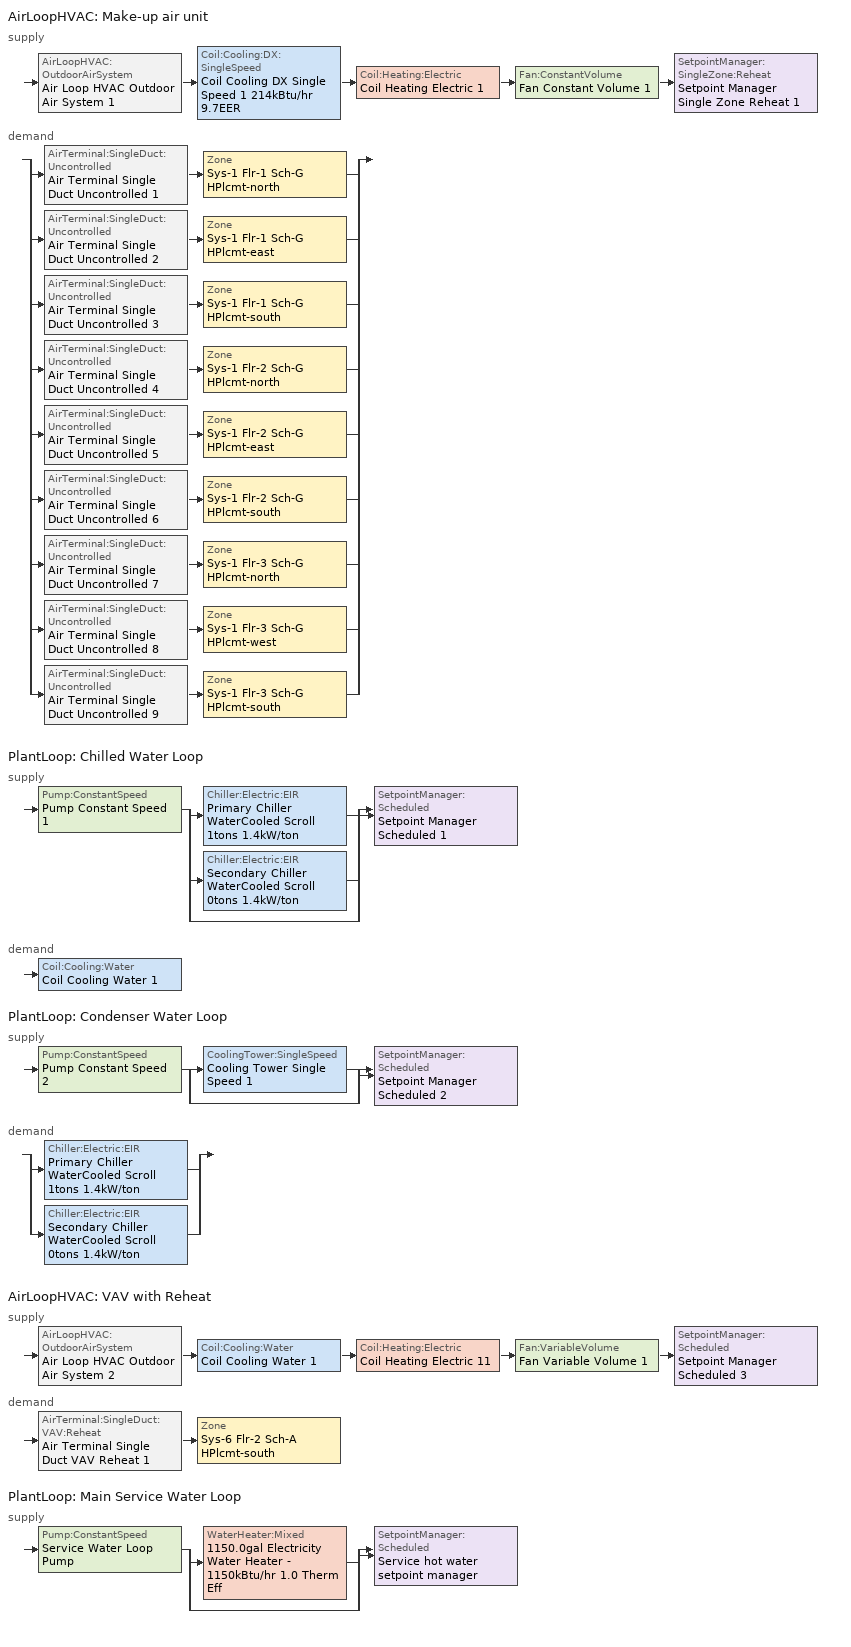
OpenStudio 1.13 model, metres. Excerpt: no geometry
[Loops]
AirLoopHVAC 'Make-up air unit'
 supply: AirLoopHVAC:OutdoorAirSystem 'Air Loop HVAC Outdoor Air System 1' > Coil:Cooling:DX:SingleSpeed 'Coil Cooling DX Single Speed 1 214kBtu/hr 9.7EER' > Coil:Heating:Electric 'Coil Heating Electric 1' > Fan:ConstantVolume 'Fan Constant Volume 1' > SetpointManager:SingleZone:Reheat 'Setpoint Manager Single Zone Reheat 1'
 demand: split
  | AirTerminal:SingleDuct:Uncontrolled 'Air Terminal Single Duct Uncontrolled 1' > Zone 'Sys-1 Flr-1 Sch-G HPlcmt-north'
  | AirTerminal:SingleDuct:Uncontrolled 'Air Terminal Single Duct Uncontrolled 2' > Zone 'Sys-1 Flr-1 Sch-G HPlcmt-east'
  | AirTerminal:SingleDuct:Uncontrolled 'Air Terminal Single Duct Uncontrolled 3' > Zone 'Sys-1 Flr-1 Sch-G HPlcmt-south'
  | AirTerminal:SingleDuct:Uncontrolled 'Air Terminal Single Duct Uncontrolled 4' > Zone 'Sys-1 Flr-2 Sch-G HPlcmt-north'
  | AirTerminal:SingleDuct:Uncontrolled 'Air Terminal Single Duct Uncontrolled 5' > Zone 'Sys-1 Flr-2 Sch-G HPlcmt-east'
  | AirTerminal:SingleDuct:Uncontrolled 'Air Terminal Single Duct Uncontrolled 6' > Zone 'Sys-1 Flr-2 Sch-G HPlcmt-south'
  | AirTerminal:SingleDuct:Uncontrolled 'Air Terminal Single Duct Uncontrolled 7' > Zone 'Sys-1 Flr-3 Sch-G HPlcmt-north'
  | AirTerminal:SingleDuct:Uncontrolled 'Air Terminal Single Duct Uncontrolled 8' > Zone 'Sys-1 Flr-3 Sch-G HPlcmt-west'
  | AirTerminal:SingleDuct:Uncontrolled 'Air Terminal Single Duct Uncontrolled 9' > Zone 'Sys-1 Flr-3 Sch-G HPlcmt-south'
PlantLoop 'Chilled Water Loop'
 supply: Pump:ConstantSpeed 'Pump Constant Speed 1' > split
  | Chiller:Electric:EIR 'Primary Chiller WaterCooled Scroll 1tons 1.4kW/ton'
  | Chiller:Electric:EIR 'Secondary Chiller WaterCooled Scroll 0tons 1.4kW/ton'
  | bypass
  join > SetpointManager:Scheduled 'Setpoint Manager Scheduled 1'
 demand: Coil:Cooling:Water 'Coil Cooling Water 1'
PlantLoop 'Condenser Water Loop'
 supply: Pump:ConstantSpeed 'Pump Constant Speed 2' > split
  | CoolingTower:SingleSpeed 'Cooling Tower Single Speed 1'
  | bypass
  join > SetpointManager:Scheduled 'Setpoint Manager Scheduled 2'
 demand: split
  | Chiller:Electric:EIR 'Primary Chiller WaterCooled Scroll 1tons 1.4kW/ton'
  | Chiller:Electric:EIR 'Secondary Chiller WaterCooled Scroll 0tons 1.4kW/ton'
AirLoopHVAC 'VAV with Reheat'
 supply: AirLoopHVAC:OutdoorAirSystem 'Air Loop HVAC Outdoor Air System 2' > Coil:Cooling:Water 'Coil Cooling Water 1' > Coil:Heating:Electric 'Coil Heating Electric 11' > Fan:VariableVolume 'Fan Variable Volume 1' > SetpointManager:Scheduled 'Setpoint Manager Scheduled 3'
 demand: AirTerminal:SingleDuct:VAV:Reheat 'Air Terminal Single Duct VAV Reheat 1' > Zone 'Sys-6 Flr-2 Sch-A HPlcmt-south'
PlantLoop 'Main Service Water Loop'
 supply: Pump:ConstantSpeed 'Service Water Loop Pump' > split
  | WaterHeater:Mixed '1150.0gal Electricity Water Heater - 1150kBtu/hr 1.0 Therm Eff'
  | bypass
  join > SetpointManager:Scheduled 'Service hot water setpoint manager'
[Sizing:Zone] Zone Cooling Design Supply Air Temperature Input Method=SupplyAirTemperature; Zone Cooling Design Supply Air Temperature {C}=13; Zone Cooling Design Supply Air Temperature Difference {deltaC}=11.11; Zone Heating Design Supply Air Temperature Input Method=SupplyAirTemperature; Zone Heating Design Supply Air Temperature {C}=43; Zone Heating Design Supply Air Temperature Difference {deltaC}=11.11; Zone Cooling Design Supply Air Humidity Ratio {kg-H2O/kg-air}=0.0085; Zone Heating Design Supply Air Humidity Ratio {kg-H2O/kg-air}=0.008; Zone Heating Sizing Factor=1.3; Zone Cooling Sizing Factor=1.1; Cooling Design Air Flow Method=DesignDay; Heating Design Air Flow Method=DesignDay; Account for Dedicated Outdoor Air System=No; Dedicated Outdoor Air System Control Strategy=NeutralSupplyAir; Dedicated Outdoor Air Low Setpoint Temperature for Design {C}=autosize; Dedicated Outdoor Air High Setpoint Temperature for Design {C}=autosize
Sys-1 Flr-1 Sch-G HPlcmt-north; Sys-1 Flr-1 Sch-G HPlcmt-east; Sys-1 Flr-1 Sch-G HPlcmt-south; Sys-1 Flr-2 Sch-G HPlcmt-north; Sys-1 Flr-2 Sch-G HPlcmt-east; Sys-1 Flr-2 Sch-G HPlcmt-south; Sys-1 Flr-3 Sch-G HPlcmt-north; Sys-1 Flr-3 Sch-G HPlcmt-west; Sys-1 Flr-3 Sch-G HPlcmt-south; Sys-6 Flr-2 Sch-A HPlcmt-south
[Zone equipment]
Sys-1 Flr-1 Sch-G HPlcmt-north: Sys-1 Flr-1 Sch-G HPlcmt-north PTAC, Zone HVAC Baseboard Convective Electric 1, Air Terminal Single Duct Uncontrolled 1
Sys-1 Flr-1 Sch-G HPlcmt-east: Sys-1 Flr-1 Sch-G HPlcmt-east PTAC, Zone HVAC Baseboard Convective Electric 2, Air Terminal Single Duct Uncontrolled 2
Sys-1 Flr-1 Sch-G HPlcmt-south: Sys-1 Flr-1 Sch-G HPlcmt-south PTAC, Zone HVAC Baseboard Convective Electric 3, Air Terminal Single Duct Uncontrolled 3
Sys-1 Flr-2 Sch-G HPlcmt-north: Sys-1 Flr-2 Sch-G HPlcmt-north PTAC, Zone HVAC Baseboard Convective Electric 4, Air Terminal Single Duct Uncontrolled 4
Sys-1 Flr-2 Sch-G HPlcmt-east: Sys-1 Flr-2 Sch-G HPlcmt-east PTAC, Zone HVAC Baseboard Convective Electric 5, Air Terminal Single Duct Uncontrolled 5
Sys-1 Flr-2 Sch-G HPlcmt-south: Sys-1 Flr-2 Sch-G HPlcmt-south PTAC, Zone HVAC Baseboard Convective Electric 6, Air Terminal Single Duct Uncontrolled 6
Sys-1 Flr-3 Sch-G HPlcmt-north: Sys-1 Flr-3 Sch-G HPlcmt-north PTAC, Zone HVAC Baseboard Convective Electric 7, Air Terminal Single Duct Uncontrolled 7
Sys-1 Flr-3 Sch-G HPlcmt-west: Sys-1 Flr-3 Sch-G HPlcmt-west PTAC, Zone HVAC Baseboard Convective Electric 8, Air Terminal Single Duct Uncontrolled 8
Sys-1 Flr-3 Sch-G HPlcmt-south: Sys-1 Flr-3 Sch-G HPlcmt-south PTAC, Zone HVAC Baseboard Convective Electric 9, Air Terminal Single Duct Uncontrolled 9
Sys-6 Flr-2 Sch-A HPlcmt-south: Air Terminal Single Duct VAV Reheat 1, Zone HVAC Baseboard Convective Electric 10
[AirLoopHVAC] Design Supply Air Flow Rate {m3/s}=AutoSize
Name | Availability Schedule | Availability Manager
Make-up air unit | Make-up air unit Occ Sch | Availability Manager Night Cycle 1
VAV with Reheat | Always On Discrete
[Sizing:System] Type of Load to Size On=Sensible; Design Outdoor Air Flow Rate {m3/s}=Autosize; Preheat Design Temperature {C}=7; Preheat Design Humidity Ratio {kg-H2O/kg-Air}=0.008; Precool Design Temperature {C}=13; Precool Design Humidity Ratio {kg-H2O/kg-Air}=0.008; Central Cooling Design Supply Air Temperature {C}=13; Sizing Option=NonCoincident; 100% Outdoor Air in Cooling=No; 100% Outdoor Air in Heating=No; Central Cooling Design Supply Air Humidity Ratio {kg-H2O/kg-Air}=0.0085; Central Heating Design Supply Air Humidity Ratio {kg-H2O/kg-Air}=0.008; Cooling Design Air Flow Method=DesignDay; Cooling Design Air Flow Rate {m3/s}=0; Heating Design Air Flow Method=DesignDay; Heating Design Air Flow Rate {m3/s}=0; System Outdoor Air Method=ZoneSum; Zone Maximum Outdoor Air Fraction=1; Cooling Supply Air Flow Rate Per Floor Area {m3/s-m2}=0.00996765; Cooling Fraction of Autosized Cooling Supply Air Flow Rate=1; Cooling Supply Air Flow Rate Per Unit Cooling Capacity {m3/s-W}=3.94755e-05; Heating Supply Air Flow Rate Per Floor Area {m3/s-m2}=0.00996765; Heating Fraction of Autosized Heating Supply Air Flow Rate=1; Heating Fraction of Autosized Cooling Supply Air Flow Rate=1; Heating Supply Air Flow Rate Per Unit Heating Capacity {m3/s-W}=3.15882e-05; Cooling Design Capacity Method=CoolingDesignCapacity; Cooling Design Capacity {W}=autosize; Cooling Design Capacity Per Floor Area {W/m2}=234.7; Fraction of Autosized Cooling Design Capacity=1; Heating Design Capacity Method=HeatingDesignCapacity; Heating Design Capacity {W}=autosize; Heating Design Capacity Per Floor Area {W/m2}=157; Fraction of Autosized Heating Design Capacity=1; Central Cooling Capacity Control Method=OnOff
Name | Minimum System Air Flow Ratio | Central Heating Design Supply Air Temperature {C}
Make-up air unit | 1 | 43
VAV with Reheat | 0.3 | 13.1
[Fan:ConstantVolume] Availability Schedule=Always On Discrete; Fan Efficiency=0.39975; Pressure Rise {Pa}=640; Maximum Flow Rate {m3/s}=AutoSize; Motor Efficiency=0.615
Fan Constant Volume 1; Fan Constant Volume 2; Fan Constant Volume 3; Fan Constant Volume 4; Fan Constant Volume 5; Fan Constant Volume 6; Fan Constant Volume 7; Fan Constant Volume 8; Fan Constant Volume 9; Fan Constant Volume 10
[Coil:Heating:Electric]
Name | Availability Schedule
Coil Heating Electric 1; Coil Heating Electric 11; Coil Heating Electric 12 | Always On Discrete
Coil Heating Electric 2; Coil Heating Electric 3; Coil Heating Electric 4; Coil Heating Electric 5; Coil Heating Electric 6; Coil Heating Electric 7; Coil Heating Electric 8; Coil Heating Electric 9; Coil Heating Electric 10 | ON_OFF_ALWAYS_OFF
[Coil:Cooling:DX:SingleSpeed] Availability Schedule=Always On Discrete; Rated Total Cooling Capacity {W}=autosize; Rated Sensible Heat Ratio=autosize; Rated Air Flow Rate {m3/s}=autosize; Rated Evaporator Fan Power Per Volume Flow Rate {W/(m3/s)}=773.3; Condenser Type=AirCooled; Evaporative Condenser Effectiveness=0; Evaporative Condenser Air Flow Rate {m3/s}=Autosize; Evaporative Condenser Pump Rated Power Consumption {W}=Autosize; Crankcase Heater Capacity {W}=0; Maximum Outdoor Dry-Bulb Temperature for Crankcase Heater Operation {C}=0; Basin Heater Capacity {W/K}=0; Basin Heater Setpoint Temperature {C}=10
Name | Rated COP {W/W} | Total Cooling Capacity Function of Temperature Curve | Total Cooling Capacity Function of Flow Fraction Curve | Energy Input Ratio Function of Temperature Curve | Energy Input Ratio Function of Flow Fraction Curve | Part Load Fraction Correlation Curve
Coil Cooling DX Single Speed 1 214kBtu/hr 9.7EER | 3.44122 | DXCOOL-NECB2011-REF-CAPFT | DXCOOL-NECB2011-REF-CAPFFLOW | DXCOOL-NECB2011-REF-COOLEIRFT | DXCOOL-NECB2011-REF-COOLEIRFFLOW | DXCOOL-NECB2011-REF-COOLPLFFPLR
Coil Cooling DX Single Speed 2 25kBtu/hr 9.3EER | 3.16317 | DXCOOL-NECB2011-REF-CAPFT 2 | DXCOOL-NECB2011-REF-CAPFFLOW 2 | DXCOOL-NECB2011-REF-COOLEIRFT 2 | DXCOOL-NECB2011-REF-COOLEIRFFLOW 2 | DXCOOL-NECB2011-REF-COOLPLFFPLR 2
Coil Cooling DX Single Speed 3 7kBtu/hr 11.0EER | 3.7269 | DXCOOL-NECB2011-REF-CAPFT 3 | DXCOOL-NECB2011-REF-CAPFFLOW 3 | DXCOOL-NECB2011-REF-COOLEIRFT 3 | DXCOOL-NECB2011-REF-COOLEIRFFLOW 3 | DXCOOL-NECB2011-REF-COOLPLFFPLR 3
Coil Cooling DX Single Speed 4 30kBtu/hr 9.3EER | 3.16672 | DXCOOL-NECB2011-REF-CAPFT 4 | DXCOOL-NECB2011-REF-CAPFFLOW 4 | DXCOOL-NECB2011-REF-COOLEIRFT 4 | DXCOOL-NECB2011-REF-COOLEIRFFLOW 4 | DXCOOL-NECB2011-REF-COOLPLFFPLR 4
Coil Cooling DX Single Speed 5 27kBtu/hr 9.3EER | 3.16453 | DXCOOL-NECB2011-REF-CAPFT 5 | DXCOOL-NECB2011-REF-CAPFFLOW 5 | DXCOOL-NECB2011-REF-COOLEIRFT 5 | DXCOOL-NECB2011-REF-COOLEIRFFLOW 5 | DXCOOL-NECB2011-REF-COOLPLFFPLR 5
Coil Cooling DX Single Speed 6 7kBtu/hr 11.0EER | 3.72694 | DXCOOL-NECB2011-REF-CAPFT 6 | DXCOOL-NECB2011-REF-CAPFFLOW 6 | DXCOOL-NECB2011-REF-COOLEIRFT 6 | DXCOOL-NECB2011-REF-COOLEIRFFLOW 6 | DXCOOL-NECB2011-REF-COOLPLFFPLR 6
Coil Cooling DX Single Speed 7 19kBtu/hr 9.3EER | 3.15888 | DXCOOL-NECB2011-REF-CAPFT 7 | DXCOOL-NECB2011-REF-CAPFFLOW 7 | DXCOOL-NECB2011-REF-COOLEIRFT 7 | DXCOOL-NECB2011-REF-COOLEIRFFLOW 7 | DXCOOL-NECB2011-REF-COOLPLFFPLR 7
Coil Cooling DX Single Speed 8 46kBtu/hr 9.3EER | 3.17836 | DXCOOL-NECB2011-REF-CAPFT 8 | DXCOOL-NECB2011-REF-CAPFFLOW 8 | DXCOOL-NECB2011-REF-COOLEIRFT 8 | DXCOOL-NECB2011-REF-COOLEIRFFLOW 8 | DXCOOL-NECB2011-REF-COOLPLFFPLR 8
Coil Cooling DX Single Speed 9 12kBtu/hr 10.0EER | 3.38678 | DXCOOL-NECB2011-REF-CAPFT 9 | DXCOOL-NECB2011-REF-CAPFFLOW 9 | DXCOOL-NECB2011-REF-COOLEIRFT 9 | DXCOOL-NECB2011-REF-COOLEIRFFLOW 9 | DXCOOL-NECB2011-REF-COOLPLFFPLR 9
Coil Cooling DX Single Speed 10 45kBtu/hr 9.3EER | 3.17802 | DXCOOL-NECB2011-REF-CAPFT 1 | DXCOOL-NECB2011-REF-CAPFFLOW 1 | DXCOOL-NECB2011-REF-COOLEIRFT 1 | DXCOOL-NECB2011-REF-COOLEIRFFLOW 1 | DXCOOL-NECB2011-REF-COOLPLFFPLR 1
[Controller:OutdoorAir] Minimum Outdoor Air Flow Rate {m3/s}=Autosize; Maximum Outdoor Air Flow Rate {m3/s}=Autosize; Economizer Control Action Type=ModulateFlow; Lockout Type=NoLockout; Minimum Limit Type=FixedMinimum; High Humidity Control=No; Heat Recovery Bypass Control Type=BypassWhenWithinEconomizerLimits
Name | Economizer Control Type | Minimum Outdoor Air Schedule | Controller Mechanical Ventilation | Economizer Maximum Limit Dry-Bulb Temperature {C} | Economizer Maximum Limit Enthalpy {J/kg} | Economizer Minimum Limit Dry-Bulb Temperature {C}
Controller Outdoor Air 1 | DifferentialEnthalpy | Make-up air unit Occ Sch | Controller Mechanical Ventilation 1
Controller Outdoor Air 2 | NoEconomizer | Always On Discrete | Controller Mechanical Ventilation 2 | 28 | 64000 | -100
[Controller:MechanicalVentilation] Availability Schedule=Always On Discrete; System Outdoor Air Method=ZoneSum
Controller Mechanical Ventilation 1; Controller Mechanical Ventilation 2
[AirLoopHVAC:OutdoorAirSystem]
Name | Controller
Air Loop HVAC Outdoor Air System 1 | Controller Outdoor Air 1
Air Loop HVAC Outdoor Air System 2 | Controller Outdoor Air 2
[SetpointManager:SingleZone:Reheat]
Setpoint Manager Single Zone Reheat 1: Minimum Supply Air Temperature {C}=13; Maximum Supply Air Temperature {C}=99; Control Zone=Sys-1 Flr-1 Sch-G HPlcmt-north
[ZoneHVAC:PackagedTerminalAirConditioner] Availability Schedule=Always On Discrete; Supply Air Flow Rate During Cooling Operation {m3/s}=Autosize; Supply Air Flow Rate During Heating Operation {m3/s}=Autosize; Supply Air Flow Rate When No Cooling or Heating is Needed {m3/s}=Autosize; Outdoor Air Flow Rate During Cooling Operation {m3/s}=Autosize; Outdoor Air Flow Rate During Heating Operation {m3/s}=Autosize; Outdoor Air Flow Rate When No Cooling or Heating is Needed {m3/s}=Autosize; Fan Placement=DrawThrough
Name | Supply Air Fan | Heating Coil | Cooling Coil
Sys-1 Flr-1 Sch-G HPlcmt-north PTAC | Fan Constant Volume 2 | Coil Heating Electric 2 | Coil Cooling DX Single Speed 2 25kBtu/hr 9.3EER
Sys-1 Flr-1 Sch-G HPlcmt-east PTAC | Fan Constant Volume 3 | Coil Heating Electric 3 | Coil Cooling DX Single Speed 3 7kBtu/hr 11.0EER
Sys-1 Flr-1 Sch-G HPlcmt-south PTAC | Fan Constant Volume 4 | Coil Heating Electric 4 | Coil Cooling DX Single Speed 4 30kBtu/hr 9.3EER
Sys-1 Flr-2 Sch-G HPlcmt-north PTAC | Fan Constant Volume 5 | Coil Heating Electric 5 | Coil Cooling DX Single Speed 5 27kBtu/hr 9.3EER
Sys-1 Flr-2 Sch-G HPlcmt-east PTAC | Fan Constant Volume 6 | Coil Heating Electric 6 | Coil Cooling DX Single Speed 6 7kBtu/hr 11.0EER
Sys-1 Flr-2 Sch-G HPlcmt-south PTAC | Fan Constant Volume 7 | Coil Heating Electric 7 | Coil Cooling DX Single Speed 7 19kBtu/hr 9.3EER
Sys-1 Flr-3 Sch-G HPlcmt-north PTAC | Fan Constant Volume 8 | Coil Heating Electric 8 | Coil Cooling DX Single Speed 8 46kBtu/hr 9.3EER
Sys-1 Flr-3 Sch-G HPlcmt-west PTAC | Fan Constant Volume 9 | Coil Heating Electric 9 | Coil Cooling DX Single Speed 9 12kBtu/hr 10.0EER
Sys-1 Flr-3 Sch-G HPlcmt-south PTAC | Fan Constant Volume 10 | Coil Heating Electric 10 | Coil Cooling DX Single Speed 10 45kBtu/hr 9.3EER
[ZoneHVAC:Baseboard:Convective:Electric] Availability Schedule=Always On Discrete; Nominal Capacity {W}=autosize; Efficiency=1
Zone HVAC Baseboard Convective Electric 1; Zone HVAC Baseboard Convective Electric 2; Zone HVAC Baseboard Convective Electric 3; Zone HVAC Baseboard Convective Electric 4; Zone HVAC Baseboard Convective Electric 5; Zone HVAC Baseboard Convective Electric 6; Zone HVAC Baseboard Convective Electric 7; Zone HVAC Baseboard Convective Electric 8; Zone HVAC Baseboard Convective Electric 9; Zone HVAC Baseboard Convective Electric 10
[AirTerminal:SingleDuct:Uncontrolled] Availability Schedule=Always On Discrete; Maximum Air Flow Rate {m3/s}=AutoSize
Air Terminal Single Duct Uncontrolled 1; Air Terminal Single Duct Uncontrolled 2; Air Terminal Single Duct Uncontrolled 3; Air Terminal Single Duct Uncontrolled 4; Air Terminal Single Duct Uncontrolled 5; Air Terminal Single Duct Uncontrolled 6; Air Terminal Single Duct Uncontrolled 7; Air Terminal Single Duct Uncontrolled 8; Air Terminal Single Duct Uncontrolled 9
[PlantLoop] Plant Loop Volume {m3}=Autocalculate; Load Distribution Scheme=Optimal
Name | Maximum Loop Temperature {C} | Minimum Loop Temperature {C}
Chilled Water Loop; Condenser Water Loop
Main Service Water Loop | 60 | 10
[Sizing:Plant] Sizing Option=NonCoincident; Zone Timesteps in Averaging Window=1; Coincident Sizing Factor Mode=None
Name | Loop Type | Design Loop Exit Temperature {C} | Loop Design Temperature Difference {deltaC}
Chilled Water Loop | Cooling | 7 | 6
Condenser Water Loop | Condenser | 29 | 6
Main Service Water Loop | Heating | 60 | 5
[Pump:ConstantSpeed] Rated Flow Rate {m3/s}=autosize; Rated Power Consumption {W}=autosize; Fraction of Motor Inefficiencies to Fluid Stream=0; Pump Control Type=Intermittent
Name | Rated Pump Head {Pa} | Motor Efficiency
Pump Constant Speed 1 | 179352 | 0.7
Pump Constant Speed 2 | 179352 | 0.855
Service Water Loop Pump | 0.01 | 1
[Chiller:Electric:EIR] Reference COP {W/W}=2.50142; Minimum Part Load Ratio=0.25; Minimum Unloading Ratio=0.25; Condenser Type=WaterCooled; Chiller Flow Mode=LeavingSetpointModulated; Design Heat Recovery Water Flow Rate {m3/s}=0; Sizing Factor=1; Basin Heater Capacity {W/K}=0; Basin Heater Setpoint Temperature {C}=10
Name | Reference Capacity {W} | Cooling Capacity Function of Temperature Curve | Electric Input to Cooling Output Ratio Function of Temperature Curve | Electric Input to Cooling Output Ratio Function of Part Load Ratio Curve
Primary Chiller WaterCooled Scroll 1tons 1.4kW/ton | 3471.44 | WaterCooled_Scroll_CAPFT_NECB2011 | WaterCooled_Scroll_EIRFT_NECB2011 | WaterCooled_Scroll_EIRFPLR_NECB2011
Secondary Chiller WaterCooled Scroll 0tons 1.4kW/ton | 0.001 | WaterCooled_Scroll_CAPFT_NECB2011 1 | WaterCooled_Scroll_EIRFT_NECB2011 1 | WaterCooled_Scroll_EIRFPLR_NECB2011 1
[SetpointManager:Scheduled] Control Variable=Temperature
Name | Schedule
Setpoint Manager Scheduled 1 | CHW Temp
Setpoint Manager Scheduled 2 | CW Temp
Setpoint Manager Scheduled 3 | Supply Air Temp
Service hot water setpoint manager | Service Water Loop Temp - 140F
[CoolingTower:SingleSpeed]
Cooling Tower Single Speed 1: Design Water Flow Rate {m3/s}=autosize; Design Air Flow Rate {m3/s}=autosize; Fan Power at Design Air Flow Rate {W}=72.8884; U-Factor Times Area Value at Design Air Flow Rate {W/K}=autosize; Air Flow Rate in Free Convection Regime {m3/s}=autosize; U-Factor Times Area Value at Free Convection Air Flow Rate {W/K}=autosize; Performance Input Method=UFactorTimesAreaAndDesignWaterFlowRate; Free Convection Capacity {W}=0; Basin Heater Capacity {W/K}=0; Evaporation Loss Mode=LossFactor; Evaporation Loss Factor {percent/K}=0.2; Drift Loss Percent {percent}=0.008; Blowdown Calculation Mode=ConcentrationRatio; Blowdown Concentration Ratio=3; Capacity Control=FanCycling; Number of Cells=1; Cell Control=MinimalCell; Cell Minimum  Water Flow Rate Fraction=0.33; Cell Maximum Water Flow Rate Fraction=2.5; Sizing Factor=1
[Fan:VariableVolume]
Fan Variable Volume 1: Availability Schedule=Always On Discrete; Fan Efficiency=0.549965; Pressure Rise {Pa}=1458.33; Maximum Flow Rate {m3/s}=Autosize; Fan Power Minimum Flow Rate Input Method=Fraction; Fan Power Minimum Flow Fraction=0.68; Fan Power Minimum Air Flow Rate {m3/s}=0; Motor Efficiency=0.8461; Motor In Airstream Fraction=1; Fan Power Coefficient 1=-2.4176; Fan Power Coefficient 2=9.5874; Fan Power Coefficient 3=-11.559; Fan Power Coefficient 4=5.4009; Fan Power Coefficient 5=0
[Coil:Cooling:Water]
Coil Cooling Water 1: Availability Schedule=Always On Discrete
[Controller:WaterCoil]
Controller Water Coil 1: Water Coil=Coil Cooling Water 1; Action=Reverse; Minimum Actuated Flow {m3/s}=0
[AirTerminal:SingleDuct:VAV:Reheat]
Air Terminal Single Duct VAV Reheat 1: Availability Schedule=Always On Discrete; Maximum Air Flow Rate {m3/s}=AutoSize; Zone Minimum Air Flow Input Method=FixedFlowRate; Constant Minimum Air Flow Fraction=0.3; Fixed Minimum Air Flow Rate {m3/s}=0.176499; Reheat Coil=Coil Heating Electric 12; Maximum Hot Water or Steam Flow Rate {m3/s}=AutoSize; Minimum Hot Water or Steam Flow Rate {m3/s}=0; Convergence Tolerance=0.001; Damper Heating Action=Normal; Maximum Flow per Zone Floor Area During Reheat {m3/s-m2}=AutoSize; Maximum Flow Fraction During Reheat=AutoSize; Maximum Reheat Air Temperature {C}=43; Control For Outdoor Air=No
[WaterHeater:Mixed]
1150.0gal Electricity Water Heater - 1150kBtu/hr 1.0 Therm Eff: Tank Volume {m3}=4.35322; Setpoint Temperature Schedule=Service Water Loop Temp - 140F; Deadband Temperature Difference {deltaC}=2; Maximum Temperature Limit {C}=82.2222; Heater Control Type=Cycle; Heater Maximum Capacity {W}=337032; Heater Fuel Type=Electricity; Heater Thermal Efficiency=1; Off Cycle Parasitic Fuel Consumption Rate {W}=25.717; Off Cycle Parasitic Fuel Type=Electricity; Off Cycle Parasitic Heat Fraction to Tank=0.8; On Cycle Parasitic Fuel Consumption Rate {W}=25.717; On Cycle Parasitic Fuel Type=Electricity; On Cycle Parasitic Heat Fraction to Tank=0; Ambient Temperature Indicator=Schedule; Ambient Temperature Schedule=Water Heater Ambient Temp Schedule - 70F; Off Cycle Loss Coefficient to Ambient Temperature {W/K}=9.09539; On Cycle Loss Coefficient to Ambient Temperature {W/K}=9.09539; Use Side Effectiveness=1; Source Side Effectiveness=1; Use Side Design Flow Rate {m3/s}=autosize; Source Side Design Flow Rate {m3/s}=autosize; Indirect Water Heating Recovery Time {hr}=1.5
[AvailabilityManager:NightCycle]
Availability Manager Night Cycle 1: Control Type=CycleOnAny; Thermostat Tolerance {deltaC}=1; Cycling Run Time {s}=3600
[Schedule:Ruleset]
ON_OFF_ALWAYS_OFF: Default Day Schedule=Schedule Day 3
CHW Temp: Default Day Schedule=Schedule Day 4
CW Temp: Default Day Schedule=Schedule Day 5
Supply Air Temp: Default Day Schedule=Supply Air Temp Default
Service Water Loop Temp - 140F: Default Day Schedule=Service Water Loop Temp - 140F Default
Water Heater Ambient Temp Schedule - 70F: Default Day Schedule=Water Heater Ambient Temp Schedule - 70F Default
Make-up air unit Occ Sch: Default Day Schedule=Make-up air unit Occ Sch Default; Summer Design Day Schedule=Make-up air unit Occ Sch Summer Design Day; Winter Design Day Schedule=Make-up air unit Occ Sch Winter Design Day
[Schedule:Day]
Schedule Day 3; wkdON_OFF_ALWAYS_OFF 1; satON_OFF_ALWAYS_OFF 1; sunON_OFF_ALWAYS_OFF 1: 1, 0, 0, 2, 0, 0, 3, 0, 0, 4, 0, 0, 5, 0, 0, 6, 0, 0, 7, 0, 0, 8, 0, 0, 9, 0, 0, 10, 0, 0, 11, 0, 0, 12, 0, 0, 13, 0, 0, 14, 0, 0, 15, 0, 0, 16, 0, 0, 17, 0, 0, 18, 0, 0, 19, 0, 0, 20, 0, 0, 21, 0, 0, 22, 0, 0, 23, 0, 0, 24, 0, 0
Schedule Day 4; wkdCHW Temp 1; satCHW Temp 1; sunCHW Temp 1: 1, 0, 7, 2, 0, 7, 3, 0, 7, 4, 0, 7, 5, 0, 7, 6, 0, 7, 7, 0, 7, 8, 0, 7, 9, 0, 7, 10, 0, 7, 11, 0, 7, 12, 0, 7, 13, 0, 7, 14, 0, 7, 15, 0, 7, 16, 0, 7, 17, 0, 7, 18, 0, 7, 19, 0, 7, 20, 0, 7, 21, 0, 7, 22, 0, 7, 23, 0, 7, 24, 0, 7
Schedule Day 5; wkdCW Temp 1; satCW Temp 1; sunCW Temp 1: 1, 0, 29, 2, 0, 29, 3, 0, 29, 4, 0, 29, 5, 0, 29, 6, 0, 29, 7, 0, 29, 8, 0, 29, 9, 0, 29, 10, 0, 29, 11, 0, 29, 12, 0, 29, 13, 0, 29, 14, 0, 29, 15, 0, 29, 16, 0, 29, 17, 0, 29, 18, 0, 29, 19, 0, 29, 20, 0, 29, 21, 0, 29, 22, 0, 29, 23, 0, 29, 24, 0, 29
Supply Air Temp Default: 24, 0, 13
Service Water Loop Temp - 140F Default: 24, 0, 60
Water Heater Ambient Temp Schedule - 70F Default: 24, 0, 21.1111
Make-up air unit Occ Sch Default; Make-up air unit Occ Sch Winter Design Day; Make-up air unit Occ Sch Summer Design Day; Make-up air unit Occ Sch Monday; Make-up air unit Occ Sch Tuesday; Make-up air unit Occ Sch Wednesday; Make-up air unit Occ Sch Thursday; Make-up air unit Occ Sch Friday; Make-up air unit Occ Sch Saturday; Make-up air unit Occ Sch Sunday: 24, 0, 1
[Schedule:Rule] Date Specification Type=DateRange; Start Month=1; Start Day=1; End Month=12
Name | Schedule Ruleset | Rule Order | Day Schedule | Apply Sunday | Apply Monday | Apply Tuesday | Apply Wednesday | Apply Thursday | Apply Friday | Apply Saturday | End Day
wkdON_OFF_ALWAYS_OFF rule | ON_OFF_ALWAYS_OFF | 2 | wkdON_OFF_ALWAYS_OFF 1 | No | Yes | Yes | Yes | Yes | Yes | No | 31
satON_OFF_ALWAYS_OFFrule | ON_OFF_ALWAYS_OFF | 1 | satON_OFF_ALWAYS_OFF 1 | No | No | No | No | No | No | Yes | 31
sunON_OFF_ALWAYS_OFFrule | ON_OFF_ALWAYS_OFF | 0 | sunON_OFF_ALWAYS_OFF 1 | Yes | No | No | No | No | No | No | 31
wkdCHW Temp rule | CHW Temp | 2 | wkdCHW Temp 1 | No | Yes | Yes | Yes | Yes | Yes | No | 31
satCHW Temprule | CHW Temp | 1 | satCHW Temp 1 | No | No | No | No | No | No | Yes | 31
sunCHW Temprule | CHW Temp | 0 | sunCHW Temp 1 | Yes | No | No | No | No | No | No | 31
wkdCW Temp rule | CW Temp | 2 | wkdCW Temp 1 | No | Yes | Yes | Yes | Yes | Yes | No | 31
satCW Temprule | CW Temp | 1 | satCW Temp 1 | No | No | No | No | No | No | Yes | 31
sunCW Temprule | CW Temp | 0 | sunCW Temp 1 | Yes | No | No | No | No | No | No | 31
Make-up air unit Occ Sch Monday Rule | Make-up air unit Occ Sch | 6 | Make-up air unit Occ Sch Monday |  | Yes |  |  |  |  |  | 25
Make-up air unit Occ Sch Tuesday Rule | Make-up air unit Occ Sch | 5 | Make-up air unit Occ Sch Tuesday |  |  | Yes |  |  |  |  | 26
Make-up air unit Occ Sch Wednesday Rule | Make-up air unit Occ Sch | 4 | Make-up air unit Occ Sch Wednesday |  |  |  | Yes |  |  |  | 27
Make-up air unit Occ Sch Thursday Rule | Make-up air unit Occ Sch | 3 | Make-up air unit Occ Sch Thursday |  |  |  |  | Yes |  |  | 28
Make-up air unit Occ Sch Friday Rule | Make-up air unit Occ Sch | 2 | Make-up air unit Occ Sch Friday |  |  |  |  |  | Yes |  | 29
Make-up air unit Occ Sch Saturday Rule | Make-up air unit Occ Sch | 1 | Make-up air unit Occ Sch Saturday |  |  |  |  |  |  | Yes | 30
Make-up air unit Occ Sch Sunday Rule | Make-up air unit Occ Sch | 0 | Make-up air unit Occ Sch Sunday | Yes |  |  |  |  |  |  | 31
[Schedule:Constant]
Always On Discrete: Value=1
[Curve:Biquadratic] Minimum Value of y=24
Name | Coefficient1 Constant | Coefficient2 x | Coefficient3 x**2 | Coefficient4 y | Coefficient5 y**2 | Coefficient6 x*y | Minimum Value of x | Maximum Value of x | Maximum Value of y
DXCOOL-NECB2011-REF-CAPFT; DXCOOL-NECB2011-REF-CAPFT 1; DXCOOL-NECB2011-REF-CAPFT 2; DXCOOL-NECB2011-REF-CAPFT 3; DXCOOL-NECB2011-REF-CAPFT 4; DXCOOL-NECB2011-REF-CAPFT 5; DXCOOL-NECB2011-REF-CAPFT 6; DXCOOL-NECB2011-REF-CAPFT 7; DXCOOL-NECB2011-REF-CAPFT 8; DXCOOL-NECB2011-REF-CAPFT 9 | 0.867905 | 0.0142459 | 0.00055436 | -0.0075575 | 3.3e-05 | -0.0001918 | 13 | 24 | 46
DXCOOL-NECB2011-REF-COOLEIRFT; DXCOOL-NECB2011-REF-COOLEIRFT 1; DXCOOL-NECB2011-REF-COOLEIRFT 2; DXCOOL-NECB2011-REF-COOLEIRFT 3; DXCOOL-NECB2011-REF-COOLEIRFT 4; DXCOOL-NECB2011-REF-COOLEIRFT 5; DXCOOL-NECB2011-REF-COOLEIRFT 6; DXCOOL-NECB2011-REF-COOLEIRFT 7; DXCOOL-NECB2011-REF-COOLEIRFT 8; DXCOOL-NECB2011-REF-COOLEIRFT 9 | 0.116936 | 0.0284933 | -0.0004112 | 0.0214108 | 0.00016103 | -0.0006791 | 13 | 24 | 46
WaterCooled_Scroll_CAPFT_NECB2011; WaterCooled_Scroll_CAPFT_NECB2011 1 | 0.94418 | 0.0337102 | 9.75564e-05 | -0.00322114 | -4.91832e-05 | -0.000177584 | 5 | 10 | 35
WaterCooled_Scroll_EIRFT_NECB2011; WaterCooled_Scroll_EIRFT_NECB2011 1 | 0.727393 | -0.0118922 | 0.000541177 | 0.00187934 | 0.000473461 | -0.000711472 | 5 | 10 | 35
[Curve:Quadratic] Minimum Value of x=0; Maximum Value of x=1
Name | Coefficient1 Constant | Coefficient2 x | Coefficient3 x**2
DXCOOL-NECB2011-REF-CAPFFLOW; DXCOOL-NECB2011-REF-COOLEIRFFLOW; DXCOOL-NECB2011-REF-CAPFFLOW 1; DXCOOL-NECB2011-REF-COOLEIRFFLOW 1; DXCOOL-NECB2011-REF-CAPFFLOW 2; DXCOOL-NECB2011-REF-COOLEIRFFLOW 2; DXCOOL-NECB2011-REF-CAPFFLOW 3; DXCOOL-NECB2011-REF-COOLEIRFFLOW 3; DXCOOL-NECB2011-REF-CAPFFLOW 4; DXCOOL-NECB2011-REF-COOLEIRFFLOW 4; DXCOOL-NECB2011-REF-CAPFFLOW 5; DXCOOL-NECB2011-REF-COOLEIRFFLOW 5; DXCOOL-NECB2011-REF-CAPFFLOW 6; DXCOOL-NECB2011-REF-COOLEIRFFLOW 6; DXCOOL-NECB2011-REF-CAPFFLOW 7; DXCOOL-NECB2011-REF-COOLEIRFFLOW 7; DXCOOL-NECB2011-REF-CAPFFLOW 8; DXCOOL-NECB2011-REF-COOLEIRFFLOW 8; DXCOOL-NECB2011-REF-CAPFFLOW 9; DXCOOL-NECB2011-REF-COOLEIRFFLOW 9 | 1 | 0 | 0
WaterCooled_Scroll_EIRFPLR_NECB2011; WaterCooled_Scroll_EIRFPLR_NECB2011 1 | 0.04412 | 0.640367 | 0.319555
[Curve:Cubic] Coefficient1 Constant=0.0277; Coefficient2 x=4.9151; Coefficient3 x**2=-8.184; Coefficient4 x**3=4.2702; Minimum Value of x=0.7; Maximum Value of x=1
DXCOOL-NECB2011-REF-COOLPLFFPLR; DXCOOL-NECB2011-REF-COOLPLFFPLR 1; DXCOOL-NECB2011-REF-COOLPLFFPLR 2; DXCOOL-NECB2011-REF-COOLPLFFPLR 3; DXCOOL-NECB2011-REF-COOLPLFFPLR 4; DXCOOL-NECB2011-REF-COOLPLFFPLR 5; DXCOOL-NECB2011-REF-COOLPLFFPLR 6; DXCOOL-NECB2011-REF-COOLPLFFPLR 7; DXCOOL-NECB2011-REF-COOLPLFFPLR 8; DXCOOL-NECB2011-REF-COOLPLFFPLR 9
